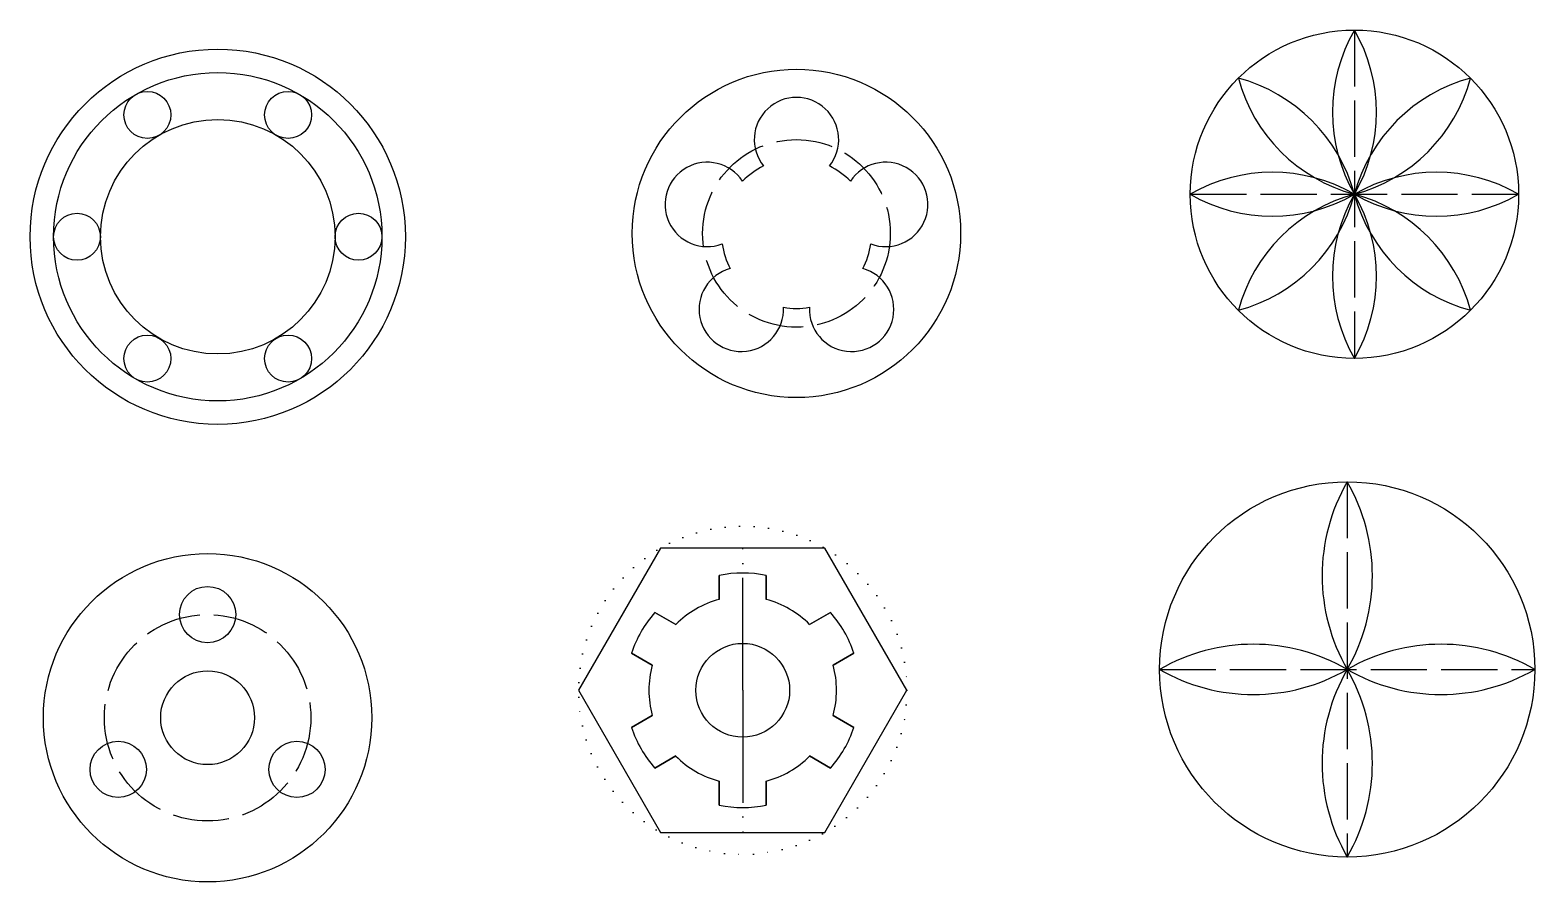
# Model space of a CAD drawing. Header units: millimetres. Extents: x 2007 to 2328, y 1764 to 1946.
import ezdxf

# ---------------------------------------------------------------- set-up
doc = ezdxf.new("R2010")
doc.units = ezdxf.units.MM
for name, pattern in [('ACAD_ISO02W100', [15, 12, -3]), ('ACAD_ISO04W100', [30, 24, -3, 0, -3]), ('ACAD_ISO07W100', [3, 0, -3])]:
    doc.linetypes.add(name, pattern=pattern)

# ---------------------------------------------------------------- blocks, each defined once
blk = doc.blocks.new('*U2')
blk.add_circle((0, 0), 5)
blk = doc.blocks.new('*U3')
at = {"color": 0, "linetype": 'ByBlock', "lineweight": -2, "transparency": 16777216}
for p, rotation in [((2031.8, 1927.71), 299.9999999999999), ((2061.8, 1927.71), 240), ((2076.8, 1901.73), 180), ((2031.8, 1875.75), 59.99999999999999), ((2061.8, 1875.75), 120)]:
    blk.add_blockref('*U2', p, dxfattribs=dict(at, rotation=rotation))
blk.add_blockref('*U2', (2016.8, 1901.73), dxfattribs=at)
blk = doc.blocks.new('*U6')
for centre, start, end in [((30.31, 0), 150, 210), ((-30.31, 0), 330, 30)]:
    blk.add_arc(centre, 35, start, end)
blk = doc.blocks.new('*U7')
at = {"color": 0, "linetype": 'ByBlock', "lineweight": -2, "transparency": 16777216}
blk.add_blockref('*U6', (2289.11, 1928.29), dxfattribs=at)
for p, rotation in [((2276.74, 1923.17), 44.99999999999999), ((2301.49, 1923.17), 315), ((2271.61, 1910.79), 89.99999999999997), ((2306.61, 1910.79), 270), ((2276.74, 1898.42), 135), ((2301.49, 1898.42), 225), ((2289.11, 1893.29), 180)]:
    blk.add_blockref('*U6', p, dxfattribs=dict(at, rotation=rotation))
blk = doc.blocks.new('*U8')
for centre, start, end in [((34.64, 0), 150, 210), ((-34.64, 0), 330, 30)]:
    blk.add_arc(centre, 40, start, end)
blk = doc.blocks.new('*U9')
at = {"color": 0, "linetype": 'ByBlock', "lineweight": -2, "transparency": 16777216}
blk.add_blockref('*U8', (2287.58, 1829.48), dxfattribs=at)
for p, rotation in [((2267.58, 1809.48), 90), ((2307.58, 1809.48), 270), ((2287.58, 1789.48), 180)]:
    blk.add_blockref('*U8', p, dxfattribs=dict(at, rotation=rotation))
blk = doc.blocks.new('*U10')
blk.add_circle((0, 0), 6)
blk = doc.blocks.new('*U11')
at = {"color": 0, "linetype": 'ByBlock', "lineweight": -2, "transparency": 16777216}
blk.add_blockref('*U10', (2044.64, 1821.17), dxfattribs=at)
for p, rotation in [((2025.59, 1788.17), 120), ((2063.69, 1788.17), 240)]:
    blk.add_blockref('*U10', p, dxfattribs=dict(at, rotation=rotation))

msp = doc.modelspace()

# ---------------------------------------------------------------- linework, layer by layer
at = {"linetype": 'ACAD_ISO02W100'}
for p, q in [((2289.11, 1945.79), (2289.11, 1875.79)), ((2254.11, 1910.79), (2324.11, 1910.79)), ((2287.58, 1849.48), (2287.58, 1769.48)), ((2247.58, 1809.48), (2327.58, 1809.48))]:
    msp.add_line(p, q, dxfattribs=at)
at = {"linetype": 'ACAD_ISO04W100'}
for q in [(2158.71, 1835.34), (2158.71, 1774.72)]:
    msp.add_line((2158.71, 1805.03), q, dxfattribs=at)
for p, q in [((2153.71, 1829.53), (2153.71, 1824.4)), ((2153.71, 1824.4), (2153.71, 1829.53)), ((2163.71, 1829.53), (2163.71, 1824.4)), ((2163.71, 1824.4), (2163.71, 1829.53)), ((2140, 1821.61), (2144.44, 1819.04)), ((2144.44, 1819.04), (2140, 1821.61)), ((2177.43, 1821.61), (2172.98, 1819.04)), ((2172.98, 1819.04), (2177.43, 1821.61)), ((2135, 1812.95), (2139.44, 1810.38)), ((2139.44, 1810.38), (2135, 1812.95)), ((2182.43, 1812.95), (2177.98, 1810.38)), ((2177.98, 1810.38), (2182.43, 1812.95)), ((2135, 1797.11), (2139.44, 1799.68)), ((2139.44, 1799.68), (2135, 1797.11)), ((2182.43, 1797.11), (2177.98, 1799.68)), ((2177.98, 1799.68), (2182.43, 1797.11)), ((2140, 1788.45), (2144.44, 1791.02)), ((2144.44, 1791.02), (2140, 1788.45)), ((2177.43, 1788.45), (2172.98, 1791.02)), ((2172.98, 1791.02), (2177.43, 1788.45)), ((2153.71, 1780.54), (2153.71, 1785.67)), ((2153.71, 1785.67), (2153.71, 1780.54)), ((2163.71, 1780.54), (2163.71, 1785.67)), ((2163.71, 1785.67), (2163.71, 1780.54))]:
    msp.add_line(p, q)
msp.add_lwpolyline([(2193.71, 1805.03), (2176.21, 1835.34), (2141.21, 1835.34), (2123.71, 1805.03), (2141.21, 1774.72), (2176.21, 1774.72)], close=True)
for centre, radius in [((2289.11, 1910.79), 35), ((2046.8, 1901.73), 40), ((2046.8, 1901.73), 35), ((2170.17, 1902.44), 35), ((2046.8, 1901.73), 25), ((2287.58, 1809.48), 40), ((2044.64, 1799.17), 35), ((2158.71, 1805.03), 10), ((2044.64, 1799.17), 10)]:
    msp.add_circle(centre, radius)
at = {"linetype": 'ACAD_ISO02W100'}
for centre, radius in [((2170.17, 1902.44), 20), ((2044.64, 1799.17), 22)]:
    msp.add_circle(centre, radius, dxfattribs=at)
at = {"linetype": 'ACAD_ISO07W100'}
msp.add_circle((2158.71, 1805.03), 35, dxfattribs=at)
for centre, radius, start, end in [((2170.17, 1922.44), 9, 321.3178, 218.6822), ((2151.15, 1908.62), 9, 33.3178, 290.6822), ((2170.17, 1902.44), 16, 116.0466, 135.9534), ((2170.17, 1902.44), 16, 44.0466, 63.9534), ((2189.19, 1908.62), 9, 249.3178, 146.6822), ((2170.17, 1902.44), 16, 188.0466, 207.9534), ((2170.17, 1902.44), 16, 332.0466, 351.9534), ((2158.41, 1886.26), 9, 105.3178, 2.6822), ((2181.92, 1886.26), 9, 177.3178, 74.6822), ((2170.17, 1902.44), 16, 260.0466, 279.9534), ((2158.71, 1805.03), 25, 78.463, 101.537), ((2158.71, 1805.03), 20, 104.4775, 135.5225), ((2158.71, 1805.03), 20, 44.4775, 75.5225), ((2158.71, 1805.03), 25, 138.463, 161.537), ((2158.71, 1805.03), 25, 18.463, 41.537), ((2158.71, 1805.03), 20, 164.4775, 195.5225), ((2158.71, 1805.03), 20, 344.4775, 15.5225), ((2158.71, 1805.03), 25, 198.463, 221.537), ((2158.71, 1805.03), 25, 318.463, 341.537), ((2158.71, 1805.03), 20, 224.4775, 255.5225), ((2158.71, 1805.03), 20, 284.4775, 315.5225), ((2158.71, 1805.03), 25, 258.463, 281.537)]:
    msp.add_arc(centre, radius, start, end)

# ---------------------------------------------------------------- block references
for name in ['*U7', '*U3', '*U9', '*U11']:
    msp.add_blockref(name, (0, 0))

doc.saveas('drawing.dxf')
